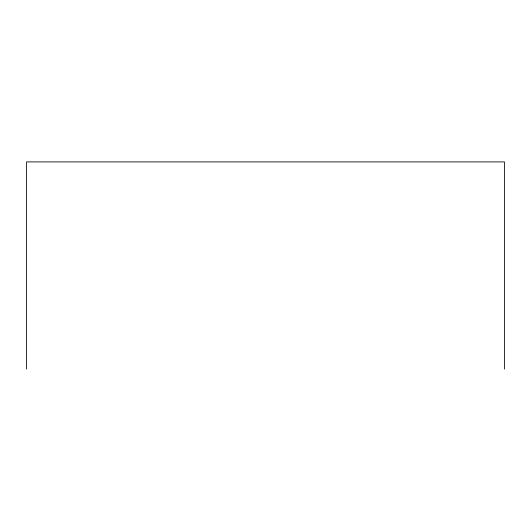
<?xml version="1.0" encoding="UTF-8"?>
<svg xmlns="http://www.w3.org/2000/svg" width="531" height="531" viewBox="0 0 531 531"><rect width="100%" height="100%" fill="white"/><g stroke="black" fill="none" stroke-linecap="round" stroke-linejoin="round"><path stroke-width="0.8" d="M504.45 369.091L504.45 161.909L26.55 161.909L26.55 369.091"/></g></svg>
